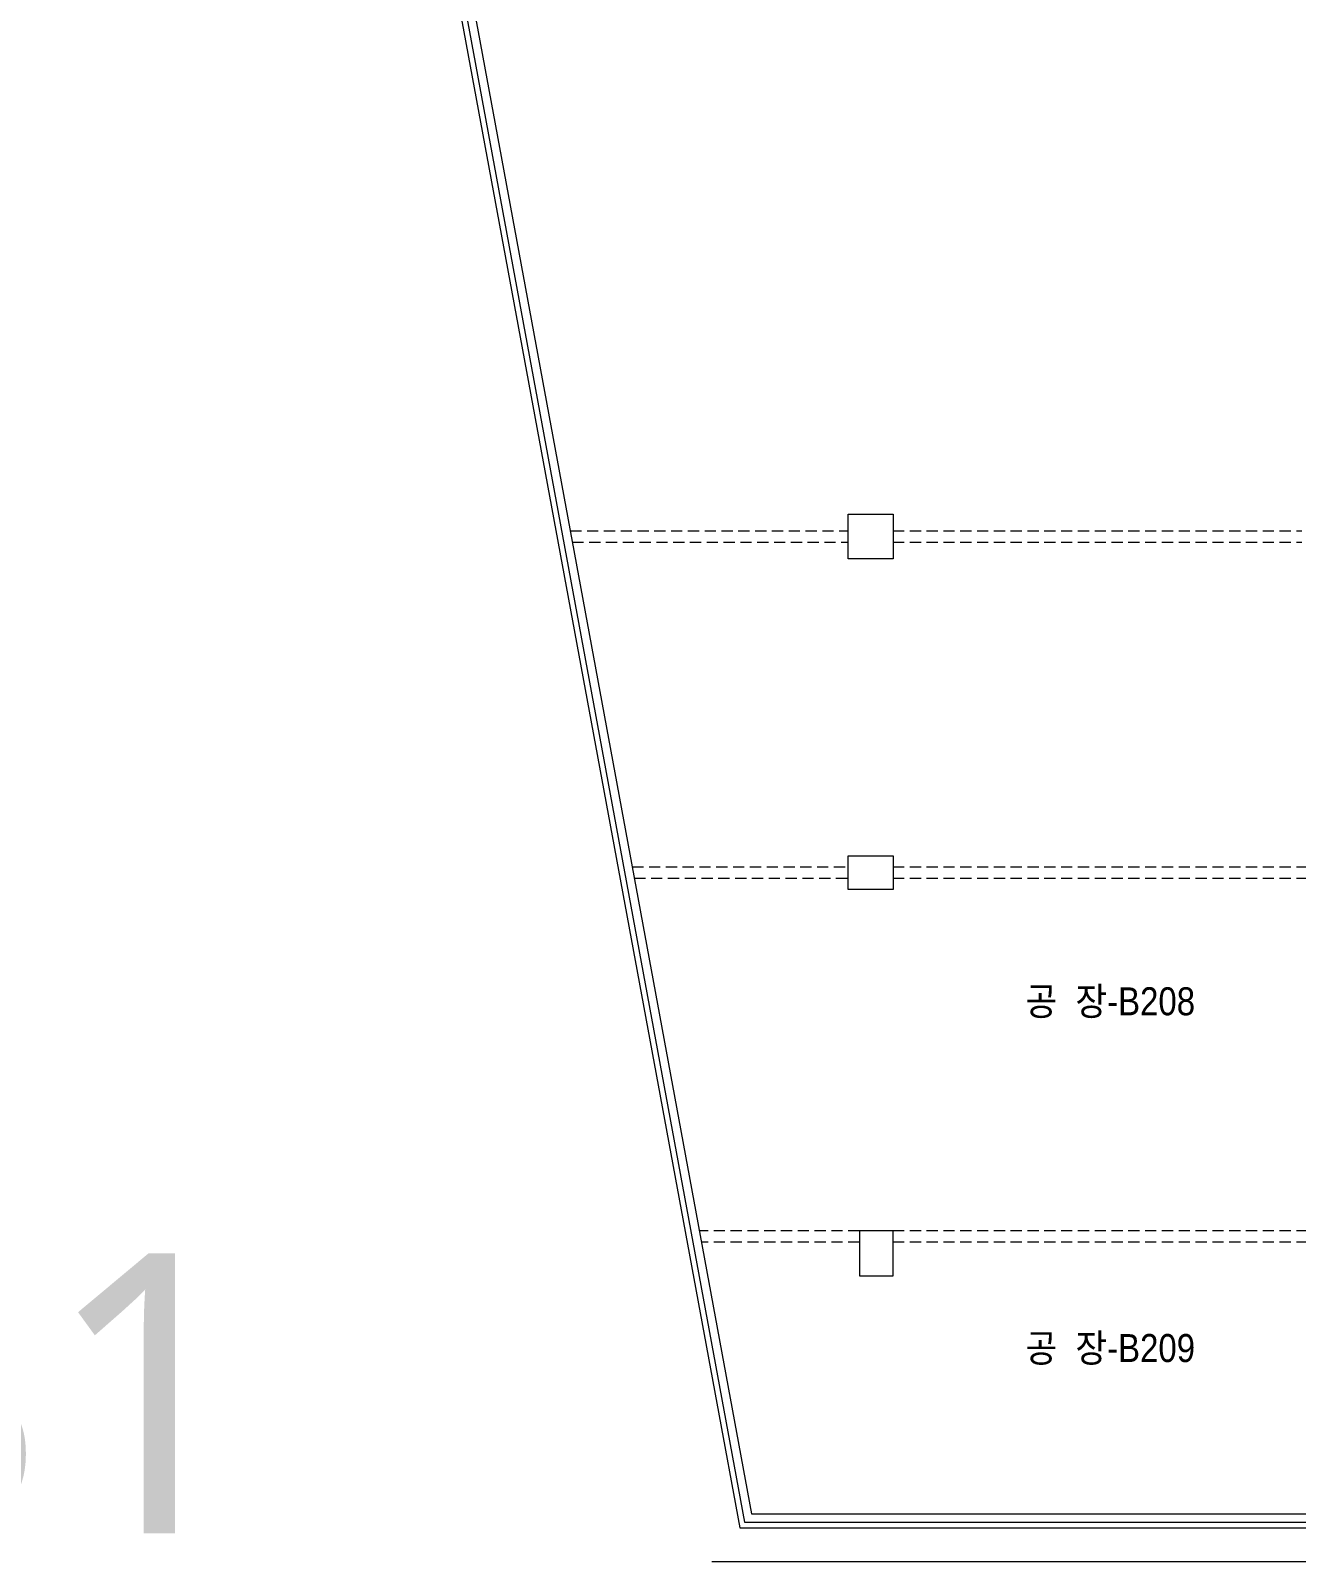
# Model space of a CAD drawing. Header units: millimetres. Extents: x 43806 to 399860, y -65551 to 59129.
# Drawn here: x 127261 to 149854, y 2679 to 30014 of the extents above; entities that cross this region are included whole.
import ezdxf
from ezdxf.enums import TextEntityAlignment as Align

# ---------------------------------------------------------------- set-up
doc = ezdxf.new("R2010")
doc.units = ezdxf.units.MM
doc.header["$LTSCALE"] = 400
doc.header["$MEASUREMENT"] = 0
doc.linetypes.add('광-XR-PLAN$0$HIDDEN', pattern=[0.375, 0.25, -0.125])
doc.layers.add('A', color=8, linetype='CONTINUOUS', lineweight=0)
doc.styles.add('CS', font='', dxfattribs={"height": 300})
doc.styles.add('맑은고딕', font='')
doc.styles.get('CS').set_extended_font_data('HYwulM')
doc.styles.get('맑은고딕').set_extended_font_data('Malgun Gothic')

msp = doc.modelspace()

# ---------------------------------------------------------------- linework, layer by layer
at = {"layer": 'A', "ltscale": 2}
for p, q in [((133954, 35646), (139920, 3279)), ((134054, 35655), (140003, 3379)), ((134204, 35669), (140128, 3529)), ((141854, 21379), (142654, 21379)), ((141854, 20579), (141854, 21379)), ((142654, 21379), (142654, 20579)), ((142654, 20579), (141854, 20579)), ((141854, 15279), (142654, 15279)), ((141854, 14679), (141854, 15279)), ((142654, 15279), (142654, 14679)), ((142654, 14679), (141854, 14679)), ((142654, 8579), (142054, 8579)), ((142054, 8579), (142054, 7779)), ((142654, 7779), (142654, 8579)), ((142054, 7779), (142654, 7779)), ((140003, 3379), (158604, 3379)), ((140128, 3529), (158754, 3529)), ((139920, 3279), (203654, 3279)), ((139421, 2679), (203654, 2679))]:
    msp.add_line(p, q, dxfattribs=at)
at = {"layer": 'A', "linetype": '광-XR-PLAN$0$HIDDEN', "ltscale": 2}
for p, q in [((136893, 21079), (141854, 21079)), ((142654, 21079), (149954, 21079)), ((136930, 20879), (141854, 20879)), ((142654, 20879), (149954, 20879)), ((137999, 15079), (141854, 15079)), ((142654, 15079), (150054, 15079)), ((138036, 14879), (141854, 14879)), ((142654, 14879), (150054, 14879)), ((142054, 8579), (139197, 8579)), ((150054, 8579), (142654, 8579)), ((142054, 8379), (139234, 8379)), ((150054, 8379), (142654, 8379))]:
    msp.add_line(p, q, dxfattribs=at)

# ---------------------------------------------------------------- texts
at = {"layer": 'A', "style": 'CS', "width": 0.9}
for s, p in [('공  장-B208', (146532, 12431)), ('공  장-B209', (146532, 6239))]:
    msp.add_text(s, height=500, dxfattribs=at).set_placement(p, align=Align.CENTER)
at = {"layer": 'A', "style": '맑은고딕'}
msp.add_text('B1', height=5000, dxfattribs=at).set_placement((127274, 3179), align=Align.CENTER)

doc.saveas('drawing.dxf')
